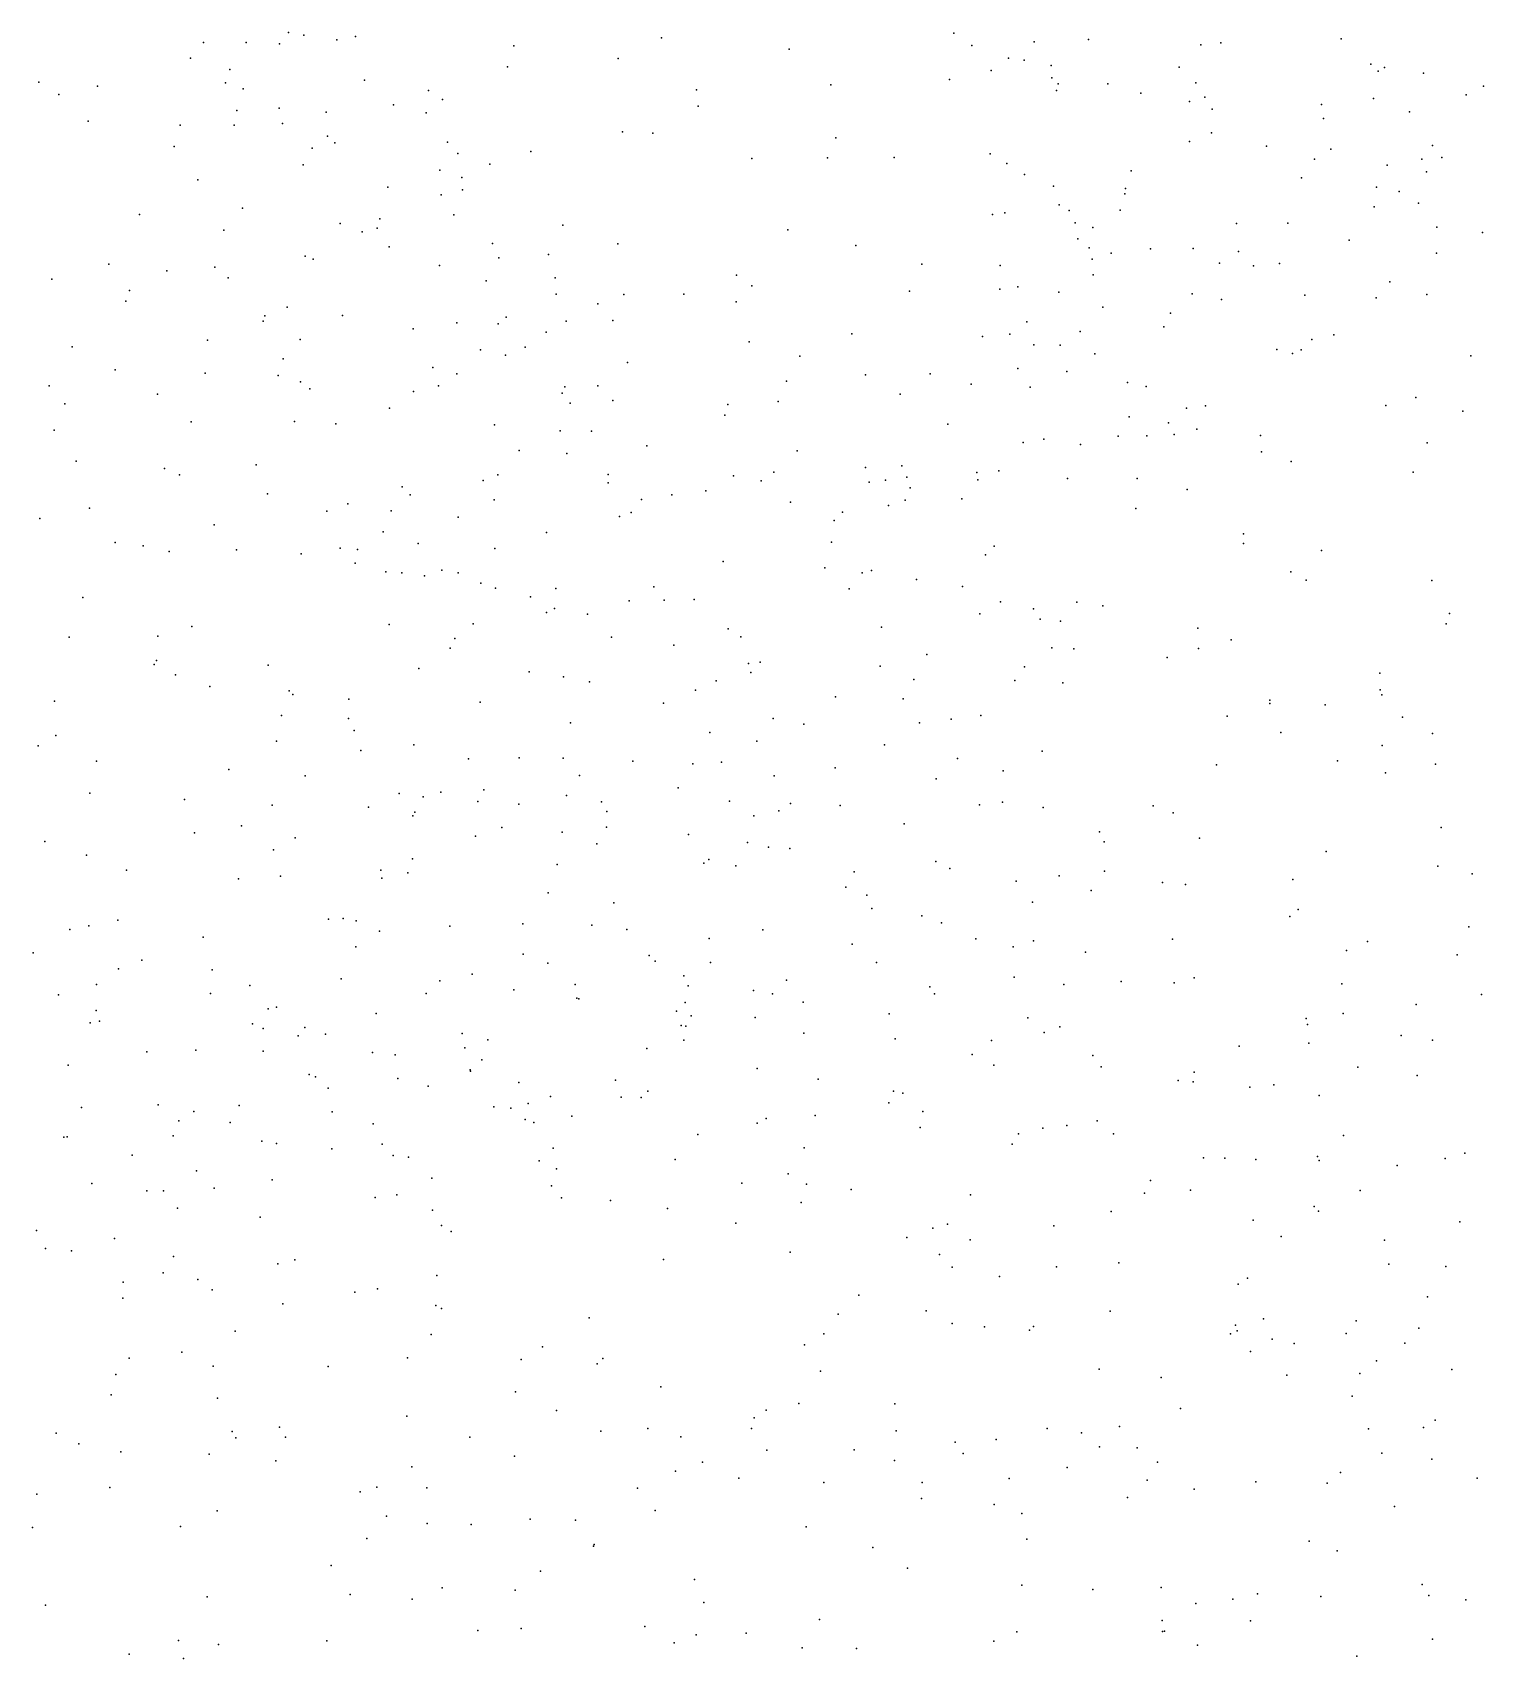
# Model space of a CAD drawing. Header units: metres. Extents: x -25 to 25, y -27.7 to 27.8.
# Drawn here: x 4.457 to 6.002, y 6.952 to 8.684 of the extents above; entities that cross this region are included whole.
import ezdxf

# ---------------------------------------------------------------- set-up
doc = ezdxf.new("R2010")
doc.units = ezdxf.units.M

msp = doc.modelspace()

# ---------------------------------------------------------------- linework, layer by layer
for p in [(4.7294, 8.6838, -21.1971), (4.7459, 8.6811, 1.512), (4.7808, 8.676, 19.5238), (4.8009, 8.6794, 14.5021), (5.1266, 8.6783, 23.7787), (5.4381, 8.6832, -21.0483), (5.5234, 8.6739, -24.2307), (5.5816, 8.6764, 17.8431), (5.8504, 8.677, 7.9568), (4.6389, 8.6733, 6.6085), (4.6844, 8.673, 0.3663), (4.7197, 8.6717, 14.7643), (4.9693, 8.6698, 18.9366), (5.2625, 8.6661, 2.4862), (5.4573, 8.6699, 22.3093), (5.7009, 8.6707, -25.7287), (5.7223, 8.6729, 22.5692), (4.6249, 8.6564, 0.9612), (4.667, 8.6443, 13.3942), (4.9628, 8.6473, 19.1783), (5.0806, 8.6562, 2.0255), (5.4779, 8.6434, -24.8752), (5.4963, 8.6565, 17.6528), (5.5128, 8.6542, 18.3788), (5.5418, 8.6487, -24.0134), (5.6779, 8.6469, -27.7783), (5.882, 8.6501, 23.5622), (5.8901, 8.6426, -9.0012), (5.8968, 8.6465, -14.9376), (5.9382, 8.6404, -14.6907), (4.4637, 8.631, -0.1777), (4.5261, 8.6266, 19.9419), (4.6624, 8.6303, -14.3069), (4.6812, 8.6239, 13.8505), (4.8105, 8.6332, 23.7066), (4.8786, 8.6221, 18.5157), (5.1639, 8.6228, 7.2502), (5.3069, 8.6281, 2.6328), (5.4335, 8.6336, 2.8976), (5.5424, 8.6357, 17.9925), (5.5473, 8.622, 8.7376), (5.549, 8.629, -14.5742), (5.6022, 8.629, -0.6118), (5.6959, 8.6302, -8.2993), (6.0021, 8.6268, 23.4399), (4.4847, 8.6177, 22.097), (4.8414, 8.6067, 18.1515), (4.8936, 8.6126, 1.7721), (5.1659, 8.6055, 17.6544), (5.637, 8.6191, -21.3297), (5.689, 8.6104, 19.0484), (5.7052, 8.6149, 19.2863), (5.8295, 8.6072, 3.1689), (5.8848, 8.6134, 8.7991), (5.9838, 8.6173, 2.4146), (4.516, 8.5894, 15.1401), (4.6744, 8.6007, -28.475), (4.7196, 8.6033, 14.0403), (4.7696, 8.5989, -20.8376), (4.876, 8.5982, 21.9141), (5.713, 8.6023, -20.9824), (5.8317, 8.5921, 19.8021), (5.9234, 8.5995, 22.7114), (4.614, 8.5853, 13.1888), (4.6715, 8.5852, 0.0748), (4.7229, 8.5868, 19.6512), (4.771, 8.5736, 0.6074), (5.0851, 8.5779, -16.2448), (5.1175, 8.5768, -1.0731), (5.3123, 8.5716, -28.1877), (5.7123, 8.577, -0.4106), (4.6075, 8.5623, 21.9477), (4.7547, 8.5606, 0.8591), (4.7787, 8.5662, 0.4521), (4.8987, 8.567, 17.9185), (4.9096, 8.5549, 8.5418), (4.9874, 8.5571, 17.775), (5.4768, 8.5547, -23.4422), (5.6891, 8.5678, 19.6203), (5.7709, 8.5627, 7.8385), (5.8396, 8.5596, -15.3316), (5.9479, 8.5635, 2.7294), (4.7452, 8.5428, 6.7338), (4.8907, 8.5371, 18.2824), (4.9439, 8.5435, 23.7912), (5.2229, 8.5495, 23.8545), (5.3034, 8.5504, 22.0713), (5.3746, 8.5506, 7.4952), (5.4944, 8.5444, 23.8975), (5.6267, 8.5366, 18.9003), (5.8223, 8.549, -26.8572), (5.8994, 8.5427, 8.6531), (5.9365, 8.5489, -21.4219), (5.9576, 8.5508, 2.5696), (4.6328, 8.5268, 15.0392), (4.8351, 8.5193, 14.2275), (4.914, 8.5296, 14.6651), (5.5131, 8.5326, -25.3706), (5.5443, 8.5201, 17.8758), (5.8084, 8.5289, 23.8131), (5.8881, 8.5193, -22.8959), (5.9415, 8.5353, -16.9827), (4.8921, 8.5111, 6.9461), (4.9147, 8.5164, 14.4548), (5.6203, 8.512, -14.9621), (5.621, 8.5176, 22.3462), (5.9123, 8.5146, 8.1011), (5.9329, 8.502, 2.8876), (4.5709, 8.4901, 23.5843), (4.6805, 8.4966, 8.4141), (4.8267, 8.4855, 19.5457), (4.9054, 8.4895, 1.8739), (5.4791, 8.4899, 3.0003), (5.4922, 8.4918, 18.2766), (5.5502, 8.5003, -8.8365), (5.561, 8.4944, 8.5494), (5.6152, 8.4945, 19.1665), (5.8855, 8.4983, -20.8756), (4.6607, 8.4735, -0.0984), (4.7846, 8.4803, 1.6687), (4.808, 8.4717, 23.7627), (4.8239, 8.4756, 0.2871), (5.0216, 8.4785, 2.0476), (5.2612, 8.4736, 2.5743), (5.5671, 8.481, -27.9572), (5.586, 8.4762, -23.1882), (5.7389, 8.4803, -25.9223), (5.7937, 8.4807, -15.6704), (5.9524, 8.4765, 23.7694), (6.0012, 8.4707, -16.0645), (4.8367, 8.4555, 1.0875), (4.9467, 8.459, -1.1247), (5.0803, 8.4588, -20.9281), (5.3335, 8.4569, 17.7182), (5.5702, 8.464, 7.6902), (5.5823, 8.4546, -8.474), (5.6054, 8.4488, -23.6843), (5.6475, 8.4535, -16.8519), (5.693, 8.4538, 19.8561), (5.7413, 8.4507, 8.5318), (5.859, 8.4626, 20.0118), (5.9519, 8.4488, 8.3119), (4.5382, 8.4372, -0.2758), (4.6509, 8.434, 13.2181), (4.7473, 8.4455, 14.9732), (4.7558, 8.4426, 13.9363), (4.8904, 8.4357, 14.8271), (4.9536, 8.4438, 18.1066), (5.0064, 8.4475, 18.7807), (5.4038, 8.4372, 23.9915), (5.4872, 8.4359, -14.6694), (5.5852, 8.4426, -15.2669), (5.7209, 8.4382, -24.0234), (5.7573, 8.4352, -21.372), (5.785, 8.438, 23.9564), (4.4772, 8.421, 13.0891), (4.5998, 8.43, 6.6046), (4.6653, 8.4225, -21.1705), (4.94, 8.4195, -16.1491), (5.0133, 8.4226, 19.1557), (5.2064, 8.4256, 7.4217), (5.223, 8.4142, 23.9606), (5.5865, 8.4258, -25.7119), (5.9024, 8.4185, 3.1621), (4.5562, 8.3978, -28.6111), (4.5602, 8.409, 15.2797), (5.0145, 8.4052, -14.2966), (5.0866, 8.405, 7.3008), (5.1503, 8.4051, 8.4126), (5.2063, 8.397, 2.3792), (5.3908, 8.4084, 7.5924), (5.487, 8.4106, -25.1858), (5.5063, 8.4131, -24.8782), (5.5497, 8.4074, -21.2691), (5.6917, 8.4056, -27.5669), (5.7232, 8.3994, 7.8644), (5.8117, 8.4042, 8.3864), (5.8877, 8.4012, -16.8242), (5.9419, 8.4049, 2.7056), (4.7043, 8.3823, -28.3864), (4.7281, 8.3915, 13.7678), (4.787, 8.3825, 1.5231), (4.9611, 8.3806, 14.3235), (5.0588, 8.3949, 14.5613), (5.5967, 8.3913, 8.3731), (5.6686, 8.3848, -27.2234), (4.7024, 8.3764, 15.1098), (4.8622, 8.3682, 1.3184), (4.9088, 8.3748, 21.7834), (4.9529, 8.3735, 0.7088), (5.0037, 8.3649, 18.3063), (5.025, 8.3764, 19.004), (5.075, 8.377, 21.8202), (5.3295, 8.3628, 8.3303), (5.4977, 8.3625, 18.1546), (5.5156, 8.3758, 19.362), (5.5725, 8.3655, 24.1304), (5.6618, 8.3703, -26.8685), (4.4989, 8.3493, 20.1294), (4.6431, 8.3561, 6.7453), (4.7419, 8.3568, 19.7301), (4.934, 8.3458, 19.4129), (4.9816, 8.3487, 8.3514), (5.2202, 8.3544, -0.8215), (5.4684, 8.3603, 17.783), (5.5233, 8.3514, 18.6918), (5.5513, 8.351, -15.5855), (5.782, 8.3464, -26.2317), (5.8078, 8.3458, 3.2598), (5.8194, 8.3568, 8.23), (5.8427, 8.3619, 22.4251), (4.7236, 8.3364, 21.7861), (4.9605, 8.3401, 0.5473), (5.0904, 8.3326, 14.7068), (5.2741, 8.3392, -14.3675), (5.5881, 8.3415, 7.8045), (5.7986, 8.342, -23.0921), (5.9888, 8.3395, 20.1969), (4.5449, 8.3245, -15.932), (4.6406, 8.3212, -0.2622), (4.7185, 8.3185, 13.4045), (4.7423, 8.3119, -20.8137), (4.883, 8.3271, 14.9543), (4.9087, 8.3202, 0.1709), (5.2597, 8.3125, -16.5879), (5.3438, 8.3194, -15.0656), (5.4129, 8.3205, 2.9375), (5.5062, 8.3261, 19.6725), (5.5585, 8.3228, 19.0357), (5.6229, 8.3111, -9.0056), (4.4745, 8.3075, 23.5589), (4.5899, 8.2988, 19.9989), (4.7521, 8.3045, -0.139), (4.8624, 8.3016, 14.0302), (4.8893, 8.3077, 1.9398), (5.0209, 8.2997, 0.9242), (5.0237, 8.3066, 18.5669), (5.0587, 8.3075, 18.0411), (5.381, 8.2986, -0.6237), (5.4564, 8.3094, 7.7101), (5.5193, 8.3062, 19.2207), (5.6429, 8.307, 19.929), (5.9301, 8.2951, -7.8592), (4.4911, 8.2885, 15.498), (4.837, 8.2837, 7.024), (5.0295, 8.289, 14.8559), (5.075, 8.2919, -16.3938), (5.1943, 8.2763, 17.8261), (5.1973, 8.2877, 14.5909), (5.2508, 8.2908, 24.1177), (5.6857, 8.2839, -24.7063), (5.7062, 8.2862, -0.292), (5.8981, 8.2865, -20.8488), (5.98, 8.2805, 24.1144), (4.48, 8.2604, -1.2323), (4.6256, 8.2692, 15.3514), (4.7357, 8.2696, 13.5567), (4.7797, 8.267, 8.2383), (4.9489, 8.2661, -28.2569), (5.0187, 8.2597, 19.1321), (5.0522, 8.2594, 0.7681), (5.4315, 8.2669, 19.5251), (5.6248, 8.2747, 8.059), (5.6668, 8.2683, 3.2156), (5.6967, 8.2614, -26.4777), (5.1109, 8.2437, 8.2231), (5.5119, 8.2472, -25.3442), (5.5338, 8.2507, -16.5063), (5.5728, 8.245, -16.0698), (5.6129, 8.2541, -27.7306), (5.6437, 8.2542, -16.2826), (5.6728, 8.2559, -8.0028), (5.7646, 8.2546, 22.3224), (5.942, 8.2469, -21.368), (4.5032, 8.2273, -8.8874), (4.9751, 8.2388, 1.3401), (5.0257, 8.2356, 0.4033), (5.2711, 8.2384, 21.8797), (5.7656, 8.2373, -23.7308), (5.7974, 8.2269, 24.3066), (4.5974, 8.2196, 23.7246), (4.6133, 8.2128, 8.1433), (4.6949, 8.2236, 6.9382), (4.9369, 8.2067, 7.207), (4.9522, 8.2128, -9.0314), (5.0697, 8.2131, 24.0866), (5.2034, 8.2118, 18.3166), (5.233, 8.2064, 18.1355), (5.2464, 8.2158, -14.8035), (5.3441, 8.2205, 8.0939), (5.3653, 8.2071, 17.8795), (5.3827, 8.2224, 18.2696), (5.3879, 8.2104, -15.5488), (5.4625, 8.2154, 22.038), (5.4636, 8.2074, 7.9824), (5.486, 8.2172, 18.5383), (5.5591, 8.2088, -24.9756), (5.6332, 8.2088, -27.3467), (5.9271, 8.2155, 3.1885), (4.7072, 8.1927, 13.2026), (4.8506, 8.2002, 13.8835), (4.8589, 8.1917, 21.7295), (5.07, 8.2044, 7.3913), (5.1376, 8.1917, 21.7977), (5.174, 8.1957, 14.4313), (5.3477, 8.2051, 24.3111), (5.3915, 8.199, -28.0135), (5.6866, 8.1971, 20.0558), (4.5175, 8.1775, 13.0609), (4.7703, 8.1742, 19.7335), (4.7927, 8.1818, 15.2432), (4.8387, 8.1744, 23.9902), (4.9485, 8.1863, 8.1687), (5.0945, 8.1728, 14.9521), (5.1055, 8.1865, 18.6677), (5.2641, 8.1838, 2.71), (5.3195, 8.173, 14.7865), (5.3683, 8.1803, 2.8825), (5.3861, 8.1857, 18.043), (5.4466, 8.1871, 19.712), (5.6317, 8.1771, 24.4469), (4.4647, 8.1663, -21.153), (4.6501, 8.1596, -13.9871), (4.9101, 8.1678, 15.1268), (5.0819, 8.1684, 0.5353), (5.3107, 8.1643, 7.8889), (4.5449, 8.1407, 21.7766), (4.5746, 8.1374, -28.4686), (4.8302, 8.152, -1.082), (4.8676, 8.1396, -8.8129), (5.0043, 8.1516, 0.1718), (5.3077, 8.141, -8.5004), (5.7464, 8.1397, -20.8669), (5.7466, 8.1501, -23.5396), (4.6022, 8.1312, -9.3555), (4.6739, 8.1329, -16.1593), (4.7428, 8.1286, 15.3997), (4.7846, 8.1347, 13.468), (4.8028, 8.1335, -21.1707), (4.9492, 8.1345, 0.0164), (5.1923, 8.1204, 7.7062), (5.4717, 8.1278, 24.5413), (5.4808, 8.1369, -26.2602), (5.8296, 8.1321, -24.7407), (4.8004, 8.1188, -9.2406), (4.833, 8.1096, 13.7331), (4.8502, 8.1084, -0.1316), (4.8743, 8.1054, 19.5059), (4.8929, 8.1113, 2.0065), (4.9102, 8.1085, -20.7229), (5.3006, 8.1138, 18.5683), (5.3404, 8.1085, -21.2291), (5.3504, 8.1109, 14.5807), (5.7969, 8.1096, -23.2785), (4.9344, 8.0975, 8.0417), (4.9499, 8.0923, 19.3585), (5.0141, 8.0918, 19.1171), (5.1185, 8.0937, 7.9056), (5.3264, 8.0916, 14.9623), (5.3982, 8.1014, -26.5335), (5.4474, 8.0939, 19.2493), (5.8131, 8.1006, 24.505), (5.947, 8.1002, -23.0995), (4.5103, 8.0823, 8.0225), (4.9871, 8.0828, -0.8913), (5.0128, 8.0704, -14.0145), (5.0924, 8.0786, 0.3572), (5.1296, 8.0795, 1.2393), (5.1616, 8.0801, 24.4207), (5.4878, 8.0776, -8.2071), (5.5228, 8.0703, 19.9096), (5.5689, 8.0774, 22.1117), (5.5966, 8.0733, 24.6365), (4.6266, 8.0515, 23.9703), (4.8366, 8.0533, 1.7052), (4.9262, 8.054, 15.3141), (5.0043, 8.0661, 21.7368), (5.048, 8.0644, -9.1558), (5.3611, 8.0506, -0.5896), (5.4656, 8.0649, 14.7129), (5.5298, 8.0593, -27.1829), (5.5517, 8.057, 3.0544), (5.9623, 8.0543, -20.8312), (5.9659, 8.0652, 3.0741), (4.4959, 8.04, 20.2225), (4.5904, 8.0411, -0.4396), (4.9065, 8.0387, 13.9073), (5.0735, 8.0401, 15.2034), (5.1975, 8.0489, 0.7847), (5.2111, 8.0402, -20.8114), (5.6977, 8.0497, 20.1161), (5.7332, 8.037, 22.2434), (4.9017, 8.0284, 24.2353), (5.1398, 8.0316, 14.2613), (5.4094, 8.0217, -26.8283), (5.5423, 8.0285, -27.4223), (5.5657, 8.0275, 14.9582), (5.6651, 8.0183, 14.7833), (5.6986, 8.0279, -7.982), (4.5862, 8.0107, 7.0253), (4.5887, 8.0152, 20.0809), (4.6091, 8, -28.2907), (4.7079, 8.01, -0.3295), (4.8682, 8.0066, -8.6294), (4.9859, 8.003, 2.1488), (5.2192, 8.012, 1.0374), (5.2218, 8.0025, 2.6548), (5.2319, 8.0134, -14.4698), (5.3597, 8.0091, 24.7274), (5.5132, 8.0083, 19.0546), (5.8916, 8.0015, 24.6204), (4.6457, 7.9875, 15.5889), (4.7301, 7.983, 13.1091), (5.0224, 7.9976, 7.7376), (5.0501, 7.9923, 19.0007), (5.1629, 7.9835, -15.4655), (5.1849, 7.9935, 0.5079), (5.3955, 7.9948, 15.11), (5.5029, 7.9938, -25.5345), (5.5542, 7.9913, 24.8262), (5.8922, 7.9839, 14.8925), (4.4803, 7.9719, 21.7362), (4.7342, 7.9791, -1.1949), (4.7936, 7.9741, 7.9331), (4.9334, 7.9707, -0.0759), (5.1289, 7.9697, 1.3656), (5.312, 7.9765, -27.9113), (5.3841, 7.9744, 19.4266), (5.7746, 7.9692, -9.1639), (5.7747, 7.9728, 20.2338), (5.8335, 7.968, 3.1127), (5.894, 7.9787, -7.8964), (4.7218, 7.9566, -16.3159), (4.7934, 7.9533, -13.7863), (5.0296, 7.9489, 24.5301), (5.2457, 7.9534, 15.2277), (5.2784, 7.9472, -9.1582), (5.4016, 7.9488, 2.9135), (5.435, 7.9528, 14.5417), (5.4668, 7.9567, -25.7732), (5.7292, 7.9559, 15.0977), (5.9159, 7.9547, -23.6906), (4.4816, 7.9352, -8.5048), (4.7994, 7.9405, 15.5261), (5.1781, 7.9383, 21.7974), (5.2281, 7.9294, 24.9013), (5.7863, 7.9386, -21.3464), (5.9477, 7.9373, -13.8049), (4.4628, 7.9242, 23.949), (4.7167, 7.9291, 19.8684), (4.8063, 7.9192, 7.768), (4.8628, 7.9254, 2.0439), (5.364, 7.9252, -13.8123), (5.5322, 7.9187, 18.756), (5.8942, 7.9247, 22.3458), (4.5251, 7.9078, 13.0268), (4.666, 7.8991, 24.1829), (4.9211, 7.9104, 19.3803), (4.975, 7.9114, 14.0008), (5.0219, 7.911, -13.7086), (5.0963, 7.908, 14.1735), (5.1599, 7.9052, -21.2685), (5.1905, 7.9068, -15.7381), (5.3116, 7.9007, 14.4014), (5.4419, 7.9108, -14.2517), (5.4906, 7.8977, -21.3703), (5.7179, 7.9039, 24.9847), (5.8467, 7.9083, -13.6213), (5.8977, 7.8956, 24.8478), (5.951, 7.9046, -21.0047), (4.7473, 7.8922, -20.6575), (4.9374, 7.8775, -15.0767), (5.0392, 7.8926, 24.7298), (5.1443, 7.8797, 0.2414), (5.2467, 7.8922, -26.2283), (5.4193, 7.889, 19.6845), (4.5179, 7.8738, 7.9181), (4.6188, 7.867, -0.4248), (4.712, 7.8612, -9.3705), (4.8474, 7.8734, 13.312), (4.8729, 7.8699, -28.1085), (4.8917, 7.8748, 21.7097), (4.931, 7.8651, -9.3072), (4.9748, 7.8622, -20.6685), (5.0256, 7.8713, 19.133), (5.0628, 7.8648, 0.1022), (5.199, 7.8654, 14.2833), (5.264, 7.8627, 0.9376), (5.3169, 7.8608, 15.3623), (5.4653, 7.8615, 15.2911), (5.49, 7.8642, -21.006), (5.6504, 7.8603, 2.9917), (4.8148, 7.8591, 1.8673), (4.8619, 7.8497, 24.439), (4.8639, 7.8535, 13.5953), (5.0685, 7.8543, 2.4192), (5.2249, 7.8497, -8.4246), (5.2515, 7.855, 1.1192), (5.5333, 7.8586, 19.92), (5.6716, 7.8531, 20.1103), (4.6294, 7.8317, 7.7999), (4.6795, 7.8392, 7.2632), (4.7367, 7.8264, 24.3336), (4.9287, 7.8281, 13.8701), (4.9565, 7.8374, 2.2304), (5.0209, 7.8324, -14.5192), (5.0681, 7.8376, 15.4991), (5.1553, 7.8298, -27.9132), (5.3852, 7.8413, -27.0807), (5.5932, 7.8328, 25.1646), (5.6996, 7.8258, -25.0792), (5.9571, 7.8373, 20.5719), (4.4698, 7.8225, -13.6333), (4.7133, 7.8134, 7.4947), (5.0578, 7.8198, 1.5541), (5.2182, 7.8213, 2.8086), (5.2406, 7.8165, 0.4704), (5.2634, 7.8148, 0.6314), (5.598, 7.822, -0.3759), (5.8345, 7.8119, -0.2106), (4.5142, 7.8079, 20.1706), (4.5569, 7.7918, 7.1781), (4.8277, 7.7919, 15.5762), (4.8614, 7.804, 19.478), (5.0157, 7.7979, -8.5282), (5.1716, 7.7995, 18.9893), (5.1771, 7.8034, -0.7449), (5.206, 7.7965, -20.8369), (5.4188, 7.8012, -9.2348), (5.4338, 7.7937, 14.4723), (5.5985, 7.7909, -8.2025), (5.9535, 7.7962, -23.0948), (4.6761, 7.7826, -1.4242), (4.721, 7.7855, -13.4374), (4.8288, 7.7832, -16.3967), (4.8565, 7.7891, 13.4422), (5.3231, 7.7738, -27.5882), (5.3317, 7.7902, 25.241), (5.5043, 7.7803, 19.2021), (5.5502, 7.7857, -13.471), (5.6601, 7.7787, -9.2502), (5.6848, 7.7767, 15.3514), (5.7992, 7.7819, 25.1665), (5.9901, 7.7879, 24.993), (5.0061, 7.7676, -13.3278), (5.0759, 7.7571, 2.5747), (5.3452, 7.7654, -25.9583), (5.5217, 7.7579, -25.1875), (5.5841, 7.7701, 19.0086), (4.7721, 7.7397, 13.1978), (4.7878, 7.7404, 19.6998), (5.3506, 7.7509, -27.3604), (5.4038, 7.7433, 18.8095), (5.796, 7.7426, 20.4346), (5.8046, 7.7501, 2.9876), (4.4966, 7.7288, -0.5242), (4.5169, 7.7325, -9.5078), (4.5475, 7.7385, 7.7086), (4.8016, 7.7378, -14.7281), (4.8262, 7.7268, 2.1026), (4.9013, 7.7324, 24.9106), (4.979, 7.7348, 2.3778), (5.0526, 7.7333, 25.2267), (5.0897, 7.7287, 19.0991), (5.2346, 7.7285, -13.3362), (5.4248, 7.7357, -25.7007), (5.9866, 7.7316, 14.6332), (4.6386, 7.7207, 19.9669), (4.8011, 7.7104, 24.6102), (5.1774, 7.719, 1.4477), (5.3296, 7.7132, 0.8082), (5.4616, 7.7188, 19.4916), (5.5013, 7.7104, 2.8849), (5.5229, 7.7168, 22.0572), (5.5783, 7.7047, 25.4393), (5.6708, 7.7183, -14.0353), (5.8562, 7.7062, 20.5872), (5.8786, 7.7158, 25.3109), (4.4576, 7.7038, -8.5057), (4.5732, 7.696, 24.3035), (4.9795, 7.7024, -27.9171), (5.0057, 7.6928, -0.8962), (5.1136, 7.7009, -16.2537), (5.12, 7.6949, -26.7642), (5.1787, 7.6936, 25.4025), (5.3555, 7.6936, 14.3775), (5.9741, 7.7018, -7.9866), (4.5251, 7.6701, 7.3076), (4.5482, 7.6867, 7.4829), (4.6481, 7.6859, -0.3821), (4.7855, 7.6761, -1.1765), (4.8905, 7.674, -21.3135), (4.9249, 7.6813, -20.7819), (5.0348, 7.6702, -15.6917), (5.1503, 7.6792, 14.22), (5.2599, 7.6746, 15.5967), (5.5022, 7.6781, 19.3465), (5.5551, 7.6702, 19.8317), (5.6163, 7.6735, 15.5003), (5.6726, 7.6718, 14.5499), (5.6939, 7.6771, 18.9386), (5.8514, 7.6709, -25.0744), (4.4846, 7.659, 15.5473), (4.6465, 7.6607, -21.3215), (4.6881, 7.669, 15.5553), (4.8762, 7.6605, 25.2111), (4.9694, 7.6643, -0.0922), (5.0366, 7.6556, 14.0871), (5.0385, 7.6548, 15.5804), (5.155, 7.6686, 2.834), (5.2245, 7.6638, 0.242), (5.2449, 7.6603, -9.3448), (5.4126, 7.6675, -8.4398), (5.4173, 7.6602, -25.4716), (6.0001, 7.6595, -10.8262), (4.5245, 7.6426, 20.0971), (4.7077, 7.6441, 24.4881), (4.7168, 7.646, -28.0143), (4.8227, 7.6392, 13.6405), (5.1426, 7.6419, -15.9864), (5.1519, 7.6509, -26.2398), (5.1583, 7.6367, -21.246), (5.2777, 7.6512, 0.396), (5.3693, 7.6389, -14.1102), (5.8528, 7.6394, 22.309), (5.9303, 7.6487, -13.5492), (4.5182, 7.6294, -1.79), (4.528, 7.6311, -13.2195), (4.691, 7.6282, -15.246), (4.7025, 7.6232, -9.4469), (4.7467, 7.6244, 24.8984), (4.9143, 7.6181, -9.3941), (5.1477, 7.6266, -26.9617), (5.1526, 7.6258, 21.7862), (5.2265, 7.6349, -27.2253), (5.2782, 7.6184, 18.9794), (5.517, 7.6345, 19.6325), (5.5343, 7.6192, 18.7357), (5.5509, 7.625, 25.6391), (5.8131, 7.634, -13.8543), (5.8147, 7.6277, 25.6027), (4.7397, 7.6156, 24.725), (4.7687, 7.6174, 13.3319), (4.9171, 7.6027, 21.6573), (4.9416, 7.6113, 2.4933), (5.1112, 7.6019, -14.1968), (5.1505, 7.6107, -27.5794), (5.3756, 7.6124, 25.663), (5.478, 7.6105, -9.3816), (5.742, 7.6045, 20.4797), (5.8162, 7.6078, 18.6551), (5.9143, 7.6159, 2.9703), (5.9479, 7.6108, -9.5325), (4.4946, 7.5843, 25.136), (4.5785, 7.5984, 13.0189), (4.6308, 7.6003, -14.8171), (4.7023, 7.5992, 25.3843), (4.8189, 7.5977, -0.228), (4.843, 7.5951, 2.3165), (4.9354, 7.5898, 19.3294), (5.4574, 7.5956, -0.5277), (5.4805, 7.5843, 25.807), (5.5859, 7.5947, -13.3511), (4.7514, 7.5742, 13.507), (4.7581, 7.5717, -8.6569), (4.8457, 7.5701, 19.4668), (4.923, 7.5792, 25.612), (4.9232, 7.578, -16.3621), (5.0778, 7.5683, 25.7782), (5.2285, 7.5808, -26.0142), (5.2934, 7.5692, 25.9673), (5.5951, 7.5824, 19.2242), (5.6771, 7.5678, -9.4541), (5.693, 7.5666, 2.8554), (5.6938, 7.5768, 20.3134), (5.8682, 7.5822, 25.7908), (5.9314, 7.5732, -23.0041), (4.7715, 7.5596, 25.6745), (4.8781, 7.5619, 1.8671), (4.9749, 7.5657, 2.6425), (5.0086, 7.5509, -8.6579), (5.0836, 7.5502, -0.0239), (5.1049, 7.5499, 26.2103), (5.1121, 7.5566, 19.1434), (5.3738, 7.5565, 1.0879), (5.3837, 7.5545, 26.1523), (5.7531, 7.5609, 26.0131), (5.7787, 7.5633, -8.4139), (5.8272, 7.5518, 18.8808), (4.509, 7.539, 24.9293), (4.5905, 7.5421, -0.3883), (4.6285, 7.5348, 19.9327), (4.677, 7.5413, -14.5981), (4.7758, 7.5345, -12.9853), (4.9481, 7.5398, 26.2304), (4.9662, 7.5383, -26.8845), (4.9846, 7.5434, 26.0186), (5.3687, 7.5441, 0.5336), (5.4049, 7.535, 21.9671), (4.6127, 7.5249, 24.511), (4.6674, 7.5231, 25.7914), (4.8197, 7.5218, 26.4438), (4.9816, 7.5264, 26.4455), (4.9908, 7.5231, -26.4421), (5.0311, 7.5301, -13.0918), (5.2285, 7.5224, -8.6388), (5.2383, 7.5273, 26.3442), (5.2904, 7.5308, 0.2873), (5.4023, 7.5179, 0.8007), (5.5327, 7.517, 15.705), (5.5583, 7.5199, 26.2564), (5.5905, 7.525, 14.4698), (4.4903, 7.5075, -12.8404), (4.4936, 7.5081, 15.4461), (4.6065, 7.5091, -1.6409), (4.7009, 7.5033, 21.4376), (4.7166, 7.501, 26.307), (4.8291, 7.5, 15.4767), (5.1653, 7.5103, 1.6081), (5.5001, 7.5, -13.9049), (5.5069, 7.5113, -25.1668), (5.6079, 7.511, 19.7425), (5.8531, 7.5092, 2.8761), (4.563, 7.4883, 24.7656), (4.7757, 7.4951, 2.1366), (4.8409, 7.4879, -27.76), (4.8573, 7.4864, 2.5434), (4.9964, 7.4824, 15.5457), (5.0112, 7.4959, 14.1147), (5.1411, 7.4839, 14.2374), (5.2786, 7.4964, 1.4344), (5.7039, 7.4857, 22.2189), (5.7266, 7.4851, 19.116), (5.7596, 7.4839, 14.5078), (5.8254, 7.4869, -23.391), (5.8271, 7.4829, -9.6632), (5.9613, 7.485, 26.1276), (5.9821, 7.4905, 15.4855), (4.6315, 7.4716, 26.0042), (4.712, 7.462, 26.5853), (4.8822, 7.4639, 21.5026), (5.0149, 7.474, 1.7893), (5.2617, 7.4685, -25.4125), (5.91, 7.4773, 20.8352), (4.5199, 7.4581, -8.7145), (4.5785, 7.4506, 26.2188), (4.5962, 7.4503, 21.3176), (4.6503, 7.4534, 13.307), (4.8447, 7.4463, -14.2829), (5.0097, 7.4557, 19.2625), (5.2121, 7.4586, 0.0902), (5.281, 7.4575, 26.5363), (5.3288, 7.4519, 15.7186), (5.4559, 7.4463, 14.4064), (5.641, 7.4478, 19.9378), (5.6475, 7.4613, 18.5745), (5.6899, 7.4513, 20.5387), (5.8706, 7.4508, 22.3264), (4.6112, 7.432, 13.1402), (4.8217, 7.4433, -26.7592), (4.8828, 7.43, -27.1195), (5.02, 7.443, 21.6162), (5.0723, 7.44, -0.9704), (5.1331, 7.4318, 26.6596), (5.2755, 7.4381, -0.7628), (5.6056, 7.4286, -0.3811), (5.8219, 7.4338, 15.6409), (5.8263, 7.4289, 18.4952), (4.6991, 7.4225, 13.7494), (4.8924, 7.4137, -1.2039), (5.2058, 7.4161, -14.0244), (5.4158, 7.4107, 1.1267), (5.4314, 7.4148, 0.925), (5.5446, 7.4131, -8.6957), (5.7569, 7.4192, -8.6665), (5.977, 7.4173, 18.528), (4.4609, 7.4082, -0.4115), (4.5442, 7.3997, 26.5568), (4.9027, 7.4072, 26.7369), (5.3878, 7.4007, 0.3816), (5.4555, 7.3984, 2.7525), (5.7867, 7.4018, 26.4015), (5.8967, 7.398, 18.9832), (4.4708, 7.389, -21.131), (4.4982, 7.3867, 20.0664), (4.6071, 7.3805, 13.5037), (4.7362, 7.3768, -0.2906), (5.1289, 7.3772, 1.7504), (5.2636, 7.385, -25.1594), (5.4226, 7.3828, 18.841), (4.5959, 7.3633, -12.6311), (4.7179, 7.3728, -26.9913), (4.8873, 7.3602, 14.0562), (5.4361, 7.3691, 0.5875), (5.4866, 7.3593, -13.5752), (5.5473, 7.3695, 26.5603), (5.6139, 7.3737, 22.1455), (5.9012, 7.3724, 2.7979), (5.962, 7.3699, -22.8303), (4.5533, 7.3531, -15.4844), (4.633, 7.3562, 19.8913), (4.6483, 7.3452, -27.5869), (4.7999, 7.3424, 19.5534), (4.8241, 7.3461, 2.7413), (5.741, 7.3512, 2.6427), (5.7508, 7.3573, -23.0744), (4.5531, 7.3362, 26.7132), (4.7233, 7.33, 2.4047), (4.8864, 7.3282, -9.4844), (4.8924, 7.3253, 19.3838), (5.3368, 7.3392, -8.7835), (5.9426, 7.3374, 26.3918), (5.0497, 7.3152, 26.8515), (5.3147, 7.3191, 0.1608), (5.4086, 7.3226, 21.9473), (5.4364, 7.3093, 1.2648), (5.5229, 7.3061, 18.6703), (5.6046, 7.3223, 20.3783), (5.7379, 7.3075, 22.231), (5.7677, 7.314, 19.4607), (5.8665, 7.312, 19.1372), (4.6726, 7.3011, -14.4024), (4.8812, 7.2973, -26.4451), (5.2994, 7.2981, -13.8066), (5.4706, 7.3056, 15.8021), (5.5185, 7.3022, 2.5674), (5.7326, 7.2981, -9.7515), (5.7397, 7.3013, 18.4524), (5.7772, 7.2925, 19.6858), (5.8557, 7.2987, 2.5212), (5.9334, 7.3042, -23.6019), (4.5599, 7.2721, 21.1316), (4.6158, 7.2785, -8.8375), (4.8563, 7.2726, -0.241), (5.0001, 7.2845, 14.1848), (5.0641, 7.272, -25.113), (5.2791, 7.2864, 14.3478), (5.754, 7.2792, -8.9181), (5.8004, 7.288, 26.5122), (5.9184, 7.2882, 20.9191), (4.5457, 7.255, 13.5928), (4.6492, 7.2639, 26.8759), (4.7717, 7.2634, 2.2305), (4.9772, 7.2709, 21.3797), (5.058, 7.2662, -25.7283), (5.2959, 7.2583, 18.9498), (5.5929, 7.2606, 14.423), (5.7927, 7.2542, 20.8092), (5.8703, 7.2558, 15.6996), (5.888, 7.2696, -0.0865), (5.9685, 7.2603, -9.2786), (5.1258, 7.2419, 2.8136), (5.6587, 7.2517, 15.8195), (4.5406, 7.2332, 20.0137), (4.6537, 7.2298, -16.1008), (4.9711, 7.2364, 19.2788), (5.2728, 7.224, 26.8678), (5.3752, 7.2238, 1.5438), (5.8621, 7.2318, 2.367), (4.8555, 7.2104, -12.784), (5.0148, 7.2166, 15.423), (5.2255, 7.2089, -0.0022), (5.2383, 7.2169, 2.6866), (5.6794, 7.2185, 2.3288), (5.9507, 7.2063, 22.3748), (4.482, 7.1924, -15.6209), (4.6694, 7.1943, -9.5638), (4.6733, 7.1874, 2.3401), (4.7197, 7.1989, 2.7064), (4.7261, 7.188, -0.2955), (4.9227, 7.1883, 26.972), (5.062, 7.1944, -1.0903), (5.1122, 7.1974, 26.9393), (5.1471, 7.1886, 15.5432), (5.2224, 7.1973, -0.9063), (5.3766, 7.195, 21.8586), (5.483, 7.1858, 0.8292), (5.5374, 7.1973, -25.0596), (5.5741, 7.1928, 18.5417), (5.6146, 7.1995, 20.5111), (5.8796, 7.197, 19.4695), (5.9382, 7.1986, 19.2695), (4.5062, 7.181, -14.5742), (4.551, 7.1727, -15.8513), (4.6449, 7.1701, -1.3053), (4.9701, 7.1678, -25.3457), (5.239, 7.1742, -13.1722), (5.332, 7.1746, -25.0072), (5.4395, 7.1828, 18.7269), (5.448, 7.1707, 0.3986), (5.5933, 7.1777, 20.3168), (5.6333, 7.1768, -23.2656), (5.8937, 7.1711, 14.4361), (4.7158, 7.1631, 14.0003), (4.8607, 7.1566, 2.1153), (5.1417, 7.1519, 1.8871), (5.1702, 7.1614, -8.9322), (5.3749, 7.1634, 2.4539), (5.5588, 7.1558, 22.01), (5.655, 7.1617, 20.0916), (5.8499, 7.1507, 19.6665), (5.9471, 7.1647, -22.6116), (4.539, 7.1344, 13.7693), (4.8234, 7.1348, 19.4712), (4.8769, 7.1343, 14.1461), (5.101, 7.1338, 19.1198), (5.2089, 7.1446, 21.588), (5.2996, 7.14, 1.7271), (5.4042, 7.1398, -0.6467), (5.497, 7.144, 1.1731), (5.6438, 7.1422, -9.0369), (5.7595, 7.1406, 18.3982), (5.8356, 7.139, 26.6319), (5.9954, 7.1444, 20.9782), (4.4615, 7.1273, 15.2333), (4.8058, 7.1301, 2.8199), (5.4035, 7.1227, 15.7711), (5.4811, 7.1166, -9.6459), (5.623, 7.1239, 26.7712), (5.6939, 7.1329, 20.6967), (4.6536, 7.1098, 26.9935), (4.8337, 7.104, -8.9406), (4.9867, 7.1007, -12.9215), (5.035, 7.0999, 21.2807), (5.12, 7.1101, 14.2886), (5.5103, 7.107, 2.2583), (5.9073, 7.1144, 2.2385), (4.4568, 7.0921, 20.9505), (4.6144, 7.093, 15.2067), (4.877, 7.0961, -26.3117), (4.9238, 7.0952, 15.3085), (5.2806, 7.0926, 14.3529), (4.8127, 7.0803, 27.0321), (5.0542, 7.0722, 2.7434), (5.0548, 7.0739, -19.2668), (5.3519, 7.0705, 0.145), (5.5159, 7.0797, 1.0003), (5.8163, 7.0774, 20.8331), (5.8461, 7.0671, -9.9587), (4.775, 7.0514, 21.0561), (5.3886, 7.0488, 1.6122), (4.9978, 7.0454, 27.0412), (5.1619, 7.0365, 2.5887), (5.5104, 7.0307, -22.9365), (5.9369, 7.0313, 15.5964), (4.6428, 7.018, -8.9602), (4.7952, 7.0207, 15.2173), (4.8613, 7.0158, 2.1846), (4.893, 7.0278, -0.2249), (4.9707, 7.0254, 14.2186), (5.1719, 7.012, 1.9584), (5.586, 7.0261, -23.4434), (5.659, 7.0282, 22.0158), (5.7353, 7.0156, 2.1195), (5.7613, 7.0212, -9.2651), (5.8289, 7.0186, 15.7237), (5.944, 7.0197, 19.6725), (5.9834, 7.0148, -9.7408), (4.4708, 7.0093, 20.0702), (5.6959, 7.0109, 18.3022), (4.9312, 6.9822, -25.1473), (4.9771, 6.9843, 19.1821), (5.1089, 6.9867, -9.5539), (5.1636, 6.9777, 18.9582), (5.2169, 6.9793, -13.4244), (5.295, 6.9939, -0.8667), (5.5051, 6.9807, -23.1656), (5.6599, 6.9931, 14.395), (5.6603, 6.9811, -9.8605), (5.6624, 6.9817, 20.5461), (5.7539, 6.9925, 19.9795), (4.6124, 6.9715, 2.3763), (4.655, 6.9674, 19.8506), (4.7703, 6.9712, 19.5927), (5.1403, 6.9691, -0.0889), (5.2766, 6.9637, 18.7788), (5.3345, 6.9632, -24.8121), (5.4805, 6.9711, 0.5753), (5.6976, 6.9668, 20.1315), (5.9478, 6.9732, 14.3928), (4.5599, 6.9571, 2.5622), (4.6175, 6.9525, 2.7409), (5.8671, 6.9548, 18.3209)]:
    msp.add_point(p)

doc.saveas('drawing.dxf')
